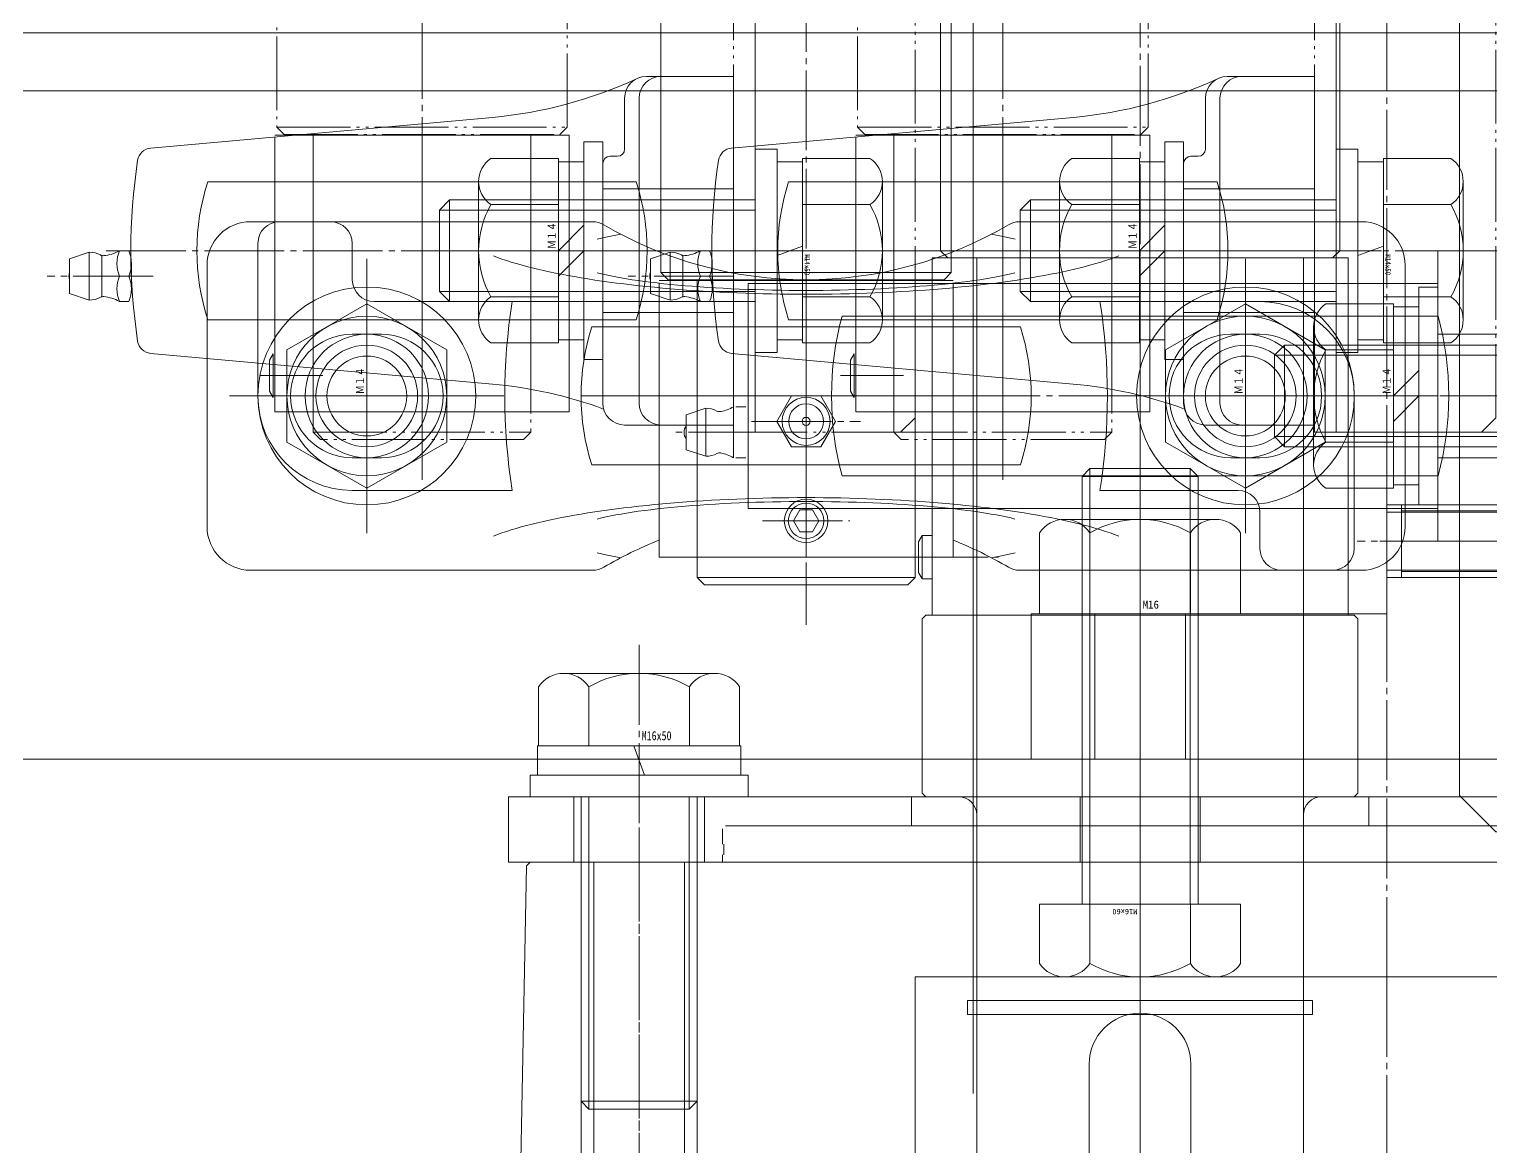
# Model space of a CAD drawing. Units: millimetres at full size. Extents: x -21196 to 21204, y -11807 to 11807.
# Drawn here: x -6916.5 to -6715.2, y -3583.5 to -3429.6 of the extents above; entities that cross this region are included whole.
import ezdxf
from ezdxf.enums import TextEntityAlignment as Align

# ---------------------------------------------------------------- set-up
doc = ezdxf.new("R2010")
doc.units = ezdxf.units.MM
doc.header["$LTSCALE"] = 0.5
doc.linetypes.add('USER3', pattern=[26.999999, 20.299999, -1.7, 0.8, -1.7, 0.8, -1.7])
doc.linetypes.add('USER4', pattern=[27.1, 22, -1.7, 1.7, -1.7])
doc.layers.add('1-0_設備-5(241129配置図菊池追記(立面図).jww)(機器配置図 260128.dwg)', color=7, linetype='Continuous', lineweight=9)
doc.styles.add('ＭＳ ゴシック', font='')
doc.styles.get('ＭＳ ゴシック').set_extended_font_data('MS Gothic')

msp = doc.modelspace()

# ---------------------------------------------------------------- linework, layer by layer
at = {"layer": '1-0_設備-5(241129配置図菊池追記(立面図).jww)(機器配置図 260128.dwg)', "linetype": 'USER4'}
for p, q in [((-6763.5215, -3662.4988), (-6763.5215, -1337.5378)), ((-6809.5215, -1348.6084), (-6809.5215, -3511.6859)), ((-6862.4215, -1368.6084), (-6862.4215, -3491.6859)), ((-6782.4215, -1368.6084), (-6782.4215, -3491.6859)), ((-6729.5215, -3560.1471), (-6729.5215, -3196.1471)), ((-6905.9425, -3460.1471), (-6819.5215, -3460.1471)), ((-6862.6066, -3460.1471), (-6795.2734, -3460.1471)), ((-6837.5215, -3460.1471), (-6854.6215, -3460.1471)), ((-6825.9425, -3460.1471), (-6739.5215, -3460.1471)), ((-6810.2924, -3460.1471), (-6825.742, -3460.1471)), ((-6782.6066, -3460.1471), (-6715.2734, -3460.1471)), ((-6757.5215, -3460.1471), (-6774.6215, -3460.1471)), ((-6730.2924, -3460.1471), (-6745.742, -3460.1471)), ((-6870.0215, -3461.2573), (-6870.0215, -3499.037)), ((-6749.0215, -3461.2573), (-6749.0215, -3499.037)), ((-6899.4449, -3463.6471), (-6914.0477, -3463.6471)), ((-6819.4449, -3463.6471), (-6834.0477, -3463.6471)), ((-6870.0215, -3492.4882), (-6870.0215, -3467.8061)), ((-6870.0215, -3492.4881), (-6870.0215, -3467.8062)), ((-6749.0215, -3492.4882), (-6749.0215, -3467.8061)), ((-6749.0215, -3492.4881), (-6749.0215, -3467.8062)), ((-6884.7645, -3477.3471), (-6876.0875, -3477.3471)), ((-6804.7645, -3477.3471), (-6796.0875, -3477.3471)), ((-6851.1317, -3480.1471), (-6888.9114, -3480.1471)), ((-6885.3535, -3480.1471), (-6854.6895, -3480.1471)), ((-6857.6805, -3480.1471), (-6882.3626, -3480.1471)), ((-6709.5215, -3480.1471), (-6821.115, -3480.1471)), ((-6730.1317, -3480.1471), (-6767.9114, -3480.1471)), ((-6733.6895, -3480.1471), (-6764.3535, -3480.1471)), ((-6736.6805, -3480.1471), (-6761.3626, -3480.1471)), ((-6747.6066, -3480.1471), (-6680.2734, -3480.1471)), ((-6722.5215, -3480.1471), (-6739.6215, -3480.1471)), ((-6689.4016, -3480.1471), (-6721.9551, -3480.1471)), ((-6689.074, -3480.1471), (-6721.6275, -3480.1471)), ((-6817.0271, -3483.6471), (-6802.016, -3483.6471)), ((-6814.74, -3485.1471), (-6827.9693, -3485.1471)), ((-6763.5215, -3564.0617), (-6763.5215, -3487.1471)), ((-6815.5215, -3497.3471), (-6803.5215, -3497.3471)), ((-6763.5215, -3510.1471), (-6763.5215, -3497.1471)), ((-6705.4357, -3500.1471), (-6733.6073, -3500.1471)), ((-6730.5215, -3500.1471), (-6687.5215, -3500.1471)), ((-6795.4423, -3502.3471), (-6783.0215, -3502.3471)), ((-6763.5215, -3534.7473), (-6763.5215, -3505.5541)), ((-6832.5215, -3514.4326), (-6832.5215, -3581.3471)), ((-6832.5215, -3550.56), (-6832.5215, -3528.9974)), ((-6763.5215, -3550.56), (-6763.5215, -3528.9974)), ((-6832.5215, -3540.9668), (-6832.5215, -3687.7273)), ((-6729.5215, -3560.1471), (-6729.5215, -3648.1471))]:
    msp.add_line(p, q, dxfattribs=at)
at = {"layer": '1-0_設備-5(241129配置図菊池追記(立面図).jww)(機器配置図 260128.dwg)'}
for p, q in [((-6816.5215, -1375.1471), (-6816.5215, -3485.1471)), ((-6736.5215, -1375.1471), (-6736.5215, -3485.1471)), ((-6786.5215, -3560.1471), (-6786.5215, -3196.1471)), ((-6829.5215, -3390.1471), (-6829.5215, -3463.1471)), ((-6789.5215, -3463.1471), (-6789.5215, -3390.1471)), ((-6831.5215, -3436.1471), (-6819.5215, -3436.1471)), ((-6819.5215, -3484.1471), (-6819.5215, -3436.1471)), ((-6751.5215, -3436.1471), (-6739.5215, -3436.1471)), ((-6739.5215, -3484.1471), (-6739.5215, -3436.1471)), ((-9209.5215, -3438.1471), (-6709.5215, -3438.1471)), ((-9209.5215, -3438.1471), (-6709.5215, -3438.1471)), ((-9209.5215, -3438.1471), (-6709.5215, -3438.1471)), ((-6834.5215, -3446.1471), (-6834.5215, -3439.1471)), ((-6832.5215, -3481.1471), (-6832.5215, -3439.1471)), ((-6754.5215, -3446.1471), (-6754.5215, -3439.1471)), ((-6752.5215, -3481.1471), (-6752.5215, -3439.1471)), ((-6852.7201, -3441.7815), (-6899.7844, -3446.0081)), ((-6772.7201, -3441.7815), (-6819.7844, -3446.0081)), ((-6877.4215, -3482.3471), (-6877.4215, -3444.2471)), ((-6862.4215, -3482.3471), (-6862.4215, -3444.2471)), ((-6847.4215, -3482.3471), (-6847.4215, -3444.2471)), ((-6797.4215, -3482.3471), (-6797.4215, -3444.2471)), ((-6782.4215, -3482.3471), (-6782.4215, -3444.2471)), ((-6767.4215, -3482.3471), (-6767.4215, -3444.2471)), ((-6852.9205, -3447.4471), (-6843.6215, -3447.4471)), ((-6843.6215, -3472.8471), (-6843.6215, -3447.4471)), ((-6843.6215, -3447.8971), (-6840.1215, -3447.8971)), ((-6836.5215, -3447.1471), (-6835.5215, -3447.1471)), ((-6816.5215, -3446.1471), (-6813.5215, -3446.1471)), ((-6816.5215, -3474.1471), (-6816.5215, -3446.1471)), ((-6813.5215, -3446.1471), (-6813.5215, -3474.1471)), ((-6813.5215, -3447.8971), (-6810.0215, -3447.8971)), ((-6800.7225, -3447.4471), (-6810.0215, -3447.4471)), ((-6810.0215, -3472.8471), (-6810.0215, -3447.4471)), ((-6772.9205, -3447.4471), (-6763.6215, -3447.4471)), ((-6763.6215, -3472.8471), (-6763.6215, -3447.4471)), ((-6763.6215, -3447.8971), (-6760.1215, -3447.8971)), ((-6756.5215, -3447.1471), (-6755.5215, -3447.1471)), ((-6736.5215, -3446.1471), (-6733.5215, -3446.1471)), ((-6736.5215, -3474.1471), (-6736.5215, -3446.1471)), ((-6733.5215, -3446.1471), (-6733.5215, -3474.1471)), ((-6733.5215, -3447.8971), (-6730.0215, -3447.8971)), ((-6720.7225, -3447.4471), (-6730.0215, -3447.4471)), ((-6730.0215, -3472.8471), (-6730.0215, -3447.4471)), ((-6837.5215, -3481.1471), (-6837.5215, -3448.1471)), ((-6757.5215, -3481.1471), (-6757.5215, -3448.1471)), ((-6891.93, -3450.6471), (-6832.9131, -3450.6471)), ((-6854.6215, -3469.6721), (-6854.6215, -3450.6221)), ((-6837.5215, -3451.6471), (-6819.5215, -3451.6471)), ((-6811.93, -3450.6471), (-6752.9131, -3450.6471)), ((-6799.0215, -3450.6221), (-6799.0215, -3469.6721)), ((-6774.6215, -3469.6721), (-6774.6215, -3450.6221)), ((-6757.5215, -3451.6471), (-6739.5215, -3451.6471)), ((-6719.0215, -3450.6221), (-6719.0215, -3469.6721)), ((-6858.6215, -3467.1471), (-6858.6215, -3453.1471)), ((-6852.9205, -3453.7971), (-6843.6215, -3453.7971)), ((-6810.0215, -3453.7971), (-6800.7225, -3453.7971)), ((-6778.6215, -3467.1471), (-6778.6215, -3453.1471)), ((-6772.9205, -3453.7971), (-6763.6215, -3453.7971)), ((-6730.0215, -3453.7971), (-6720.7225, -3453.7971)), ((-6838.9154, -3456.1471), (-6886.0215, -3456.1471)), ((-6860.0215, -3465.7471), (-6860.0215, -3454.5471)), ((-6816.5215, -3454.5471), (-6860.0215, -3454.5471)), ((-6780.1277, -3456.1471), (-6733.0215, -3456.1471)), ((-6780.0215, -3465.7471), (-6780.0215, -3454.5471)), ((-6736.5215, -3454.5471), (-6780.0215, -3454.5471)), ((-6843.6215, -3460.1471), (-6840.1215, -3456.6471)), ((-6763.6215, -3460.1471), (-6760.1215, -3456.6471)), ((-6904.0774, -3460.1471), (-6902.8181, -3460.1471)), ((-6885.0215, -3459.1471), (-6885.0215, -3480.1471)), ((-6872.0215, -3459.1471), (-6872.0215, -3464.1471)), ((-6843.6215, -3463.6471), (-6840.1215, -3460.1471)), ((-6824.0774, -3460.1471), (-6822.8181, -3460.1471)), ((-6810.0215, -3459.5101), (-6813.5215, -3460.7841)), ((-6736.0215, -3460.1471), (-6791.0215, -3460.1471)), ((-6763.6215, -3463.6471), (-6760.1215, -3460.1471)), ((-6730.0215, -3459.5101), (-6733.5215, -3460.7841)), ((-6908.2477, -3460.3471), (-6910.9477, -3461.2471)), ((-6910.9477, -3466.0471), (-6910.9477, -3461.2471)), ((-6908.2477, -3466.9471), (-6908.2477, -3460.3471)), ((-6906.5013, -3466.4471), (-6906.5013, -3460.8471)), ((-6902.4477, -3465.3971), (-6902.4477, -3461.8971)), ((-6892.0215, -3462.1471), (-6892.0215, -3498.1471)), ((-6828.2477, -3460.3471), (-6830.9477, -3461.2471)), ((-6830.9477, -3466.0471), (-6830.9477, -3461.2471)), ((-6828.2477, -3466.9471), (-6828.2477, -3460.3471)), ((-6826.5013, -3466.4471), (-6826.5013, -3460.8471)), ((-6822.4477, -3465.3971), (-6822.4477, -3461.8971)), ((-6734.8715, -3461.1471), (-6792.1715, -3461.1471)), ((-6786.0215, -3461.1471), (-6786.0215, -3510.3471)), ((-6763.5215, -3510.3471), (-6763.5215, -3461.1471)), ((-6741.0215, -3461.1471), (-6741.0215, -3510.3471)), ((-6727.0215, -3498.1471), (-6727.0215, -3462.1471)), ((-6904.0774, -3463.6471), (-6902.8181, -3463.6471)), ((-6828.5215, -3464.1471), (-6829.5215, -3463.1471)), ((-6829.5215, -3463.1471), (-6789.5215, -3463.1471)), ((-6828.5215, -3464.1471), (-6790.5215, -3464.1471)), ((-6824.0774, -3463.6471), (-6822.8181, -3463.6471)), ((-6789.5215, -3463.1471), (-6790.5215, -3464.1471)), ((-6908.2477, -3466.9471), (-6910.9477, -3466.0471)), ((-6816.5215, -3465.7471), (-6860.0215, -3465.7471)), ((-6828.2477, -3466.9471), (-6830.9477, -3466.0471)), ((-6829.7715, -3464.2471), (-6789.2715, -3464.2471)), ((-6824.5215, -3502.3471), (-6824.5215, -3464.2471)), ((-6809.5215, -3502.3471), (-6809.5215, -3464.2471)), ((-6794.5215, -3502.3471), (-6794.5215, -3464.2471)), ((-6736.5215, -3465.7471), (-6780.0215, -3465.7471)), ((-6764.7592, -3464.6471), (-6722.5215, -3464.6471)), ((-6722.5215, -3494.1471), (-6722.5215, -3466.1471)), ((-6904.0774, -3467.1471), (-6902.8181, -3467.1471)), ((-6870.0215, -3467.4471), (-6881.0205, -3473.7971)), ((-6869.0215, -3467.1471), (-6849.9971, -3467.1471)), ((-6843.6215, -3466.4971), (-6852.9205, -3466.4971)), ((-6824.0774, -3467.1471), (-6822.8181, -3467.1471)), ((-6800.7225, -3466.4971), (-6810.0215, -3466.4971)), ((-6763.6215, -3466.4971), (-6772.9205, -3466.4971)), ((-6747.0215, -3467.1471), (-6769.0459, -3467.1471)), ((-6749.0215, -3467.4471), (-6760.0205, -3473.7971)), ((-6737.9205, -3467.4471), (-6728.6215, -3467.4471)), ((-6720.7225, -3466.4971), (-6730.0215, -3466.4971)), ((-6728.6215, -3492.8471), (-6728.6215, -3467.4471)), ((-6728.6215, -3467.8971), (-6725.1215, -3467.8971)), ((-6891.93, -3469.6471), (-6832.9131, -3469.6471)), ((-6837.5215, -3468.6471), (-6819.5215, -3468.6471)), ((-6811.93, -3469.6471), (-6752.9131, -3469.6471)), ((-6804.5733, -3469.1471), (-6722.4697, -3469.1471)), ((-6757.5215, -3468.6471), (-6739.5215, -3468.6471)), ((-6872.0215, -3471.6471), (-6868.0215, -3471.6471)), ((-6839.03, -3470.6471), (-6780.0131, -3470.6471)), ((-6747.0215, -3471.6471), (-6751.0215, -3471.6471)), ((-6739.6215, -3489.6721), (-6739.6215, -3470.6221)), ((-6722.5215, -3471.6471), (-6709.5215, -3471.6471)), ((-6881.0205, -3473.7971), (-6881.0205, -3486.4971)), ((-6852.9205, -3472.8471), (-6843.6215, -3472.8471)), ((-6840.1215, -3472.3971), (-6843.6215, -3472.3971)), ((-6813.5215, -3474.1471), (-6816.5215, -3474.1471)), ((-6810.0215, -3472.3971), (-6813.5215, -3472.3971)), ((-6800.7225, -3472.8471), (-6810.0215, -3472.8471)), ((-6772.9205, -3472.8471), (-6763.6215, -3472.8471)), ((-6760.1215, -3472.3971), (-6763.6215, -3472.3971)), ((-6760.0205, -3473.7971), (-6760.0205, -3486.4971)), ((-6743.6215, -3487.1471), (-6743.6215, -3473.1471)), ((-6737.9205, -3473.7971), (-6728.6215, -3473.7971)), ((-6733.5215, -3474.1471), (-6736.5215, -3474.1471)), ((-6730.0215, -3472.3971), (-6733.5215, -3472.3971)), ((-6720.7225, -3472.8471), (-6730.0215, -3472.8471)), ((-6852.7201, -3478.5128), (-6899.7844, -3474.2862)), ((-6882.9215, -3474.3471), (-6882.9215, -3480.3471)), ((-6772.7201, -3478.5128), (-6819.7844, -3474.2862)), ((-6802.9215, -3474.3471), (-6802.9215, -3480.3471)), ((-6745.0215, -3485.7471), (-6745.0215, -3474.5471)), ((-6701.5215, -3474.5471), (-6745.0215, -3474.5471)), ((-6728.6215, -3480.1471), (-6725.1215, -3476.6471)), ((-6882.9215, -3480.3471), (-6883.4215, -3479.4811)), ((-6778.5215, -3480.1471), (-6840.5215, -3480.1471)), ((-6802.9215, -3480.3471), (-6803.4215, -3479.4811)), ((-6734.0215, -3501.1471), (-6734.0215, -3480.1471)), ((-6728.6215, -3483.6471), (-6725.1215, -3480.1471)), ((-6689.074, -3480.1471), (-6721.6275, -3480.1471)), ((-6826.0215, -3482.7471), (-6823.3215, -3481.8471)), ((-6823.3215, -3488.4471), (-6823.3215, -3481.8471)), ((-6819.5215, -3481.6471), (-6819.5215, -3483.3971)), ((-6819.2089, -3481.6471), (-6817.8341, -3481.6471)), ((-6834.5215, -3484.1471), (-6819.5215, -3484.1471)), ((-6826.0215, -3487.5471), (-6826.0215, -3482.7471)), ((-6819.5215, -3483.3971), (-6819.5215, -3486.8971)), ((-6754.5215, -3484.1471), (-6739.5215, -3484.1471)), ((-6819.2089, -3485.1471), (-6817.8341, -3485.1471)), ((-6701.5215, -3485.7471), (-6745.0215, -3485.7471)), ((-6881.0205, -3486.4971), (-6870.0215, -3492.8471)), ((-6870.0215, -3492.8471), (-6859.0225, -3486.4971)), ((-6826.0215, -3487.5471), (-6823.3215, -3488.4471)), ((-6819.5215, -3486.8971), (-6819.5215, -3488.6471)), ((-6760.0205, -3486.4971), (-6749.0215, -3492.8471)), ((-6749.0215, -3492.8471), (-6738.0225, -3486.4971)), ((-6728.6215, -3486.4971), (-6737.9205, -3486.4971)), ((-6872.0215, -3488.6471), (-6868.0215, -3488.6471)), ((-6839.03, -3489.6471), (-6780.0131, -3489.6471)), ((-6819.2089, -3488.6471), (-6817.8341, -3488.6471)), ((-6817.5215, -3488.6471), (-6817.5215, -3495.6471)), ((-6770.439, -3550.1471), (-6770.439, -3490.1471)), ((-6756.604, -3550.1471), (-6756.604, -3490.1471)), ((-6747.0215, -3488.6471), (-6751.0215, -3488.6471)), ((-6722.5215, -3488.6471), (-6709.5215, -3488.6471)), ((-6804.5733, -3491.1471), (-6722.4697, -3491.1471)), ((-6771.5215, -3550.1471), (-6771.5215, -3491.2296)), ((-6755.5215, -3550.1471), (-6755.5215, -3491.2296)), ((-6872.0215, -3493.1471), (-6849.9971, -3493.1471)), ((-6750.0215, -3493.1471), (-6769.0459, -3493.1471)), ((-6737.9205, -3492.8471), (-6728.6215, -3492.8471)), ((-6725.1215, -3492.3971), (-6728.6215, -3492.3971)), ((-6722.5215, -3494.1471), (-6722.5215, -3500.1471)), ((-6817.5215, -3495.6471), (-6764.7592, -3495.6471)), ((-6722.5215, -3495.6471), (-6764.7592, -3495.6471)), ((-6747.0215, -3501.1471), (-6747.0215, -3496.1471)), ((-6709.5215, -3495.1471), (-6729.5215, -3495.1471)), ((-6709.5215, -3496.1471), (-6729.5215, -3496.1471)), ((-6727.5215, -3495.1471), (-6701.5215, -3495.1471)), ((-6727.5215, -3495.1471), (-6727.5215, -3505.1471)), ((-6727.5215, -3495.9591), (-6701.5215, -3495.9591)), ((-6773.9085, -3497.1471), (-6753.1345, -3497.1471)), ((-6794.0215, -3500.2132), (-6793.5215, -3499.3471)), ((-6794.0215, -3500.2132), (-6794.0215, -3504.4811)), ((-6793.5215, -3499.3471), (-6793.5215, -3505.3471)), ((-6792.1715, -3499.3471), (-6793.5215, -3499.3471)), ((-6777.3715, -3499.0031), (-6777.3715, -3510.1471)), ((-6770.4465, -3510.1471), (-6770.4465, -3499.0031)), ((-6756.5965, -3499.0031), (-6756.5965, -3510.1471)), ((-6749.6715, -3510.1471), (-6749.6715, -3499.0031)), ((-6709.5215, -3500.1471), (-6722.5215, -3500.1471)), ((-6829.7715, -3502.3471), (-6789.2715, -3502.3471)), ((-6838.9154, -3504.1471), (-6886.0215, -3504.1471)), ((-6780.1277, -3504.1471), (-6733.0215, -3504.1471)), ((-6709.5215, -3504.1471), (-6729.5215, -3504.1471)), ((-6727.5215, -3504.3351), (-6701.5215, -3504.3351)), ((-6824.5215, -3505.1471), (-6794.5215, -3505.1471)), ((-6794.0215, -3504.4811), (-6793.5215, -3505.3471)), ((-6792.1715, -3505.3471), (-6793.5215, -3505.3471)), ((-6709.5215, -3505.1471), (-6729.5215, -3505.1471)), ((-6727.5215, -3505.1471), (-6701.5215, -3505.1471)), ((-6734.8715, -3510.3471), (-6792.1715, -3510.3471)), ((-6786.0215, -3510.3471), (-6741.0215, -3510.3471)), ((-6777.3715, -3510.1471), (-6749.6715, -3510.1471)), ((-6771.5215, -3510.1471), (-6771.5215, -3530.1471)), ((-6769.7715, -3530.1471), (-6769.7715, -3510.1471)), ((-6763.5215, -3510.3471), (-6763.5215, -3535.3471)), ((-6757.2715, -3510.1471), (-6757.2715, -3530.1471)), ((-6755.5215, -3530.1471), (-6755.5215, -3510.1471)), ((-6842.9085, -3518.3471), (-6822.1345, -3518.3471)), ((-6846.3715, -3520.2031), (-6846.3715, -3528.3471)), ((-6839.4465, -3528.3471), (-6839.4465, -3520.2031)), ((-6825.5965, -3520.2031), (-6825.5965, -3528.3471)), ((-6818.6715, -3528.3471), (-6818.6715, -3520.2031)), ((-6846.5215, -3532.3471), (-6846.5215, -3528.3471)), ((-6846.5215, -3528.3471), (-6818.5215, -3528.3471)), ((-6831.7935, -3532.3471), (-6833.2495, -3528.3471)), ((-6818.5215, -3528.3471), (-6818.5215, -3532.3471)), ((-6847.5215, -3535.3471), (-6847.5215, -3532.3471)), ((-6847.5215, -3532.3471), (-6817.5215, -3532.3471)), ((-6817.5215, -3532.3471), (-6817.5215, -3535.3471)), ((-6847.5215, -3535.3471), (-6817.5215, -3535.3471)), ((-6841.5215, -3544.3471), (-6841.5215, -3535.3471)), ((-6840.5215, -3535.3471), (-6840.5215, -3577.2646)), ((-6839.439, -3535.3471), (-6839.439, -3578.3471)), ((-6825.604, -3535.3471), (-6825.604, -3578.3471)), ((-6824.5215, -3535.3471), (-6824.5215, -3577.2646)), ((-6823.5215, -3544.3471), (-6823.5215, -3535.3471)), ((-6795.0215, -3535.3471), (-6795.0215, -3539.3471)), ((-6795.0215, -3535.3471), (-6732.0215, -3535.3471)), ((-6786.0215, -3535.3471), (-6741.0215, -3535.3471)), ((-6771.7715, -3544.3471), (-6771.7715, -3535.3471)), ((-6763.5215, -3535.3471), (-6763.5215, -3693.3471)), ((-6755.2715, -3544.3471), (-6755.2715, -3535.3471)), ((-6732.0215, -3535.3471), (-6732.0215, -3539.3471)), ((-6786.0215, -3537.8471), (-6786.0215, -3563.3971)), ((-6741.0215, -3537.8471), (-6741.0215, -3563.3971)), ((-6821.0215, -3539.7471), (-6821.0215, -3541.8471)), ((-6706.4215, -3539.3471), (-6820.6215, -3539.3471)), ((-6820.8715, -3541.8471), (-6820.8715, -3543.3471)), ((-6847.5313, -3544.3471), (-6848.0409, -3544.847)), ((-6821.0215, -3544.3471), (-6847.5313, -3544.3471)), ((-6840.5215, -3544.3473), (-6840.5215, -3586.3473)), ((-6838.7715, -3544.3471), (-6838.7715, -3684.3471)), ((-6615.5114, -3544.3471), (-6831.1841, -3544.3471)), ((-6826.2715, -3684.3471), (-6826.2715, -3544.3471)), ((-6824.5215, -3586.3473), (-6824.5215, -3544.3473)), ((-6821.0215, -3543.3471), (-6821.0215, -3544.3471)), ((-6850.5215, -3672.3471), (-6848.0409, -3544.847)), ((-6777.3715, -3550.1471), (-6777.3715, -3558.2911)), ((-6749.6715, -3550.1471), (-6777.3715, -3550.1471)), ((-6770.4465, -3558.2911), (-6770.4465, -3550.1471)), ((-6756.5965, -3550.1471), (-6756.5965, -3558.2911)), ((-6749.6715, -3558.2911), (-6749.6715, -3550.1471)), ((-6794.5215, -3648.1471), (-6794.5215, -3560.1471)), ((-6786.5215, -3576.2081), (-6786.5215, -3560.1471)), ((-6753.1345, -3560.1471), (-6773.9085, -3560.1471)), ((-6787.2715, -3563.3971), (-6787.2715, -3565.3471)), ((-6787.2715, -3565.3471), (-6739.7715, -3565.3471)), ((-6786.0215, -3565.3471), (-6786.0215, -3602.3471)), ((-6741.0215, -3565.3471), (-6741.0215, -3602.3471)), ((-6770.5215, -3572.1471), (-6770.5215, -3655.1471)), ((-6756.5215, -3655.1471), (-6756.5215, -3572.1471))]:
    msp.add_line(p, q, dxfattribs=at)
at = {"layer": '1-0_設備-5(241129配置図菊池追記(立面図).jww)(機器配置図 260128.dwg)', "linetype": 'USER3'}
for p, q in [((-6882.4215, -3390.1471), (-6882.4215, -3443.1471)), ((-6842.4215, -3443.1471), (-6842.4215, -3390.1471)), ((-6802.4215, -3390.1471), (-6802.4215, -3443.1471)), ((-6762.4215, -3443.1471), (-6762.4215, -3390.1471)), ((-6881.4215, -3444.1471), (-6882.4215, -3443.1471)), ((-6882.4215, -3443.1471), (-6842.4215, -3443.1471)), ((-6842.4215, -3443.1471), (-6843.4215, -3444.1471)), ((-6801.4215, -3444.1471), (-6802.4215, -3443.1471)), ((-6802.4215, -3443.1471), (-6762.4215, -3443.1471)), ((-6762.4215, -3443.1471), (-6763.4215, -3444.1471)), ((-6881.4215, -3444.1471), (-6843.4215, -3444.1471)), ((-6801.4215, -3444.1471), (-6763.4215, -3444.1471)), ((-6877.4215, -3485.1471), (-6847.4215, -3485.1471)), ((-6797.4215, -3485.1471), (-6767.4215, -3485.1471))]:
    msp.add_line(p, q, dxfattribs=at)
for points in [[(-6819.5215, -3485.1471), (-6819.5215, -1375.1471), (-6796.5215, -1375.1471), (-6794.5215, -1377.1471), (-6794.5215, -1435.1471)], [(-6739.5215, -3485.1471), (-6739.5215, -1375.1471), (-6716.5215, -1375.1471), (-6714.5215, -1377.1471), (-6714.5215, -1435.1471)], [(-6819.5215, -3485.1471), (-6796.5215, -3485.1471), (-6794.5215, -3483.1471), (-6794.5215, -3425.1471)], [(-6739.5215, -3485.1471), (-6716.5215, -3485.1471), (-6714.5215, -3483.1471), (-6714.5215, -3425.1471)], [(-6847.4215, -3444.1471), (-6847.4215, -3485.1471), (-6848.4215, -3486.1471), (-6876.4215, -3486.1471), (-6877.4215, -3485.1471), (-6877.4215, -3444.1471)], [(-6767.4215, -3444.1471), (-6767.4215, -3485.1471), (-6768.4215, -3486.1471), (-6796.4215, -3486.1471), (-6797.4215, -3485.1471), (-6797.4215, -3444.1471)]]:
    msp.add_lwpolyline(points, dxfattribs=at)
at = {"layer": '1-0_設備-5(241129配置図菊池追記(立面図).jww)(機器配置図 260128.dwg)'}
for points in [[(-6736.0215, -3420.1471), (-6736.0215, -3460.1471), (-6737.0215, -3461.1471), (-6790.0215, -3461.1471), (-6791.0215, -3460.1471), (-6791.0215, -3420.1471)], [(-6609.5215, -3420.1471), (-6714.5215, -3420.1471), (-6719.5215, -3425.1471), (-6719.5215, -3530.1471)], [(-6719.5215, -3530.1471), (-6719.5215, -3535.1471), (-6714.5215, -3540.1471), (-6604.5215, -3540.1471), (-6599.5215, -3535.1471), (-6599.5215, -3425.1471), (-6604.5215, -3420.1471)], [(-6882.6715, -3444.2471), (-6880.1756, -3444.2471), (-6842.1715, -3444.2471)], [(-6882.6715, -3482.3471), (-6842.1715, -3482.3471), (-6842.1715, -3480.4216), (-6842.1715, -3444.2471)], [(-6882.6715, -3482.3471), (-6882.6715, -3475.823), (-6882.6715, -3444.4713)], [(-6802.6715, -3444.2471), (-6800.1756, -3444.2471), (-6762.1715, -3444.2471)], [(-6802.6715, -3482.3471), (-6762.1715, -3482.3471), (-6762.1715, -3480.4216), (-6762.1715, -3444.2471)], [(-6802.6715, -3482.3471), (-6802.6715, -3475.823), (-6802.6715, -3444.4713)], [(-6816.5215, -3453.1471), (-6858.6215, -3453.1471), (-6860.0215, -3454.5471)], [(-6736.5215, -3453.1471), (-6778.6215, -3453.1471), (-6780.0215, -3454.5471)], [(-6838.3044, -3458.5661), (-6837.717, -3458.4211), (-6837.0945, -3458.2801), (-6836.4377, -3458.1421), (-6835.7474, -3458.0081), (-6835.0244, -3457.8771)], [(-6784.0186, -3457.8771), (-6783.2956, -3458.0081), (-6782.6053, -3458.1421), (-6781.9485, -3458.2801), (-6781.326, -3458.4211), (-6780.7386, -3458.5661)], [(-6709.5215, -3460.1471), (-6722.5215, -3460.1471), (-6722.5215, -3466.1471)], [(-6845.7029, -3462.8631), (-6846.4968, -3462.6791), (-6847.2684, -3462.4911), (-6848.0173, -3462.2991), (-6848.743, -3462.1041), (-6849.445, -3461.9051), (-6850.1231, -3461.7031), (-6850.7766, -3461.4971), (-6851.4053, -3461.2881), (-6852.0088, -3461.0761), (-6852.5867, -3460.8611)], [(-6766.4563, -3460.8611), (-6767.0342, -3461.0761), (-6767.6377, -3461.2881), (-6768.2664, -3461.4971), (-6768.9199, -3461.7031), (-6769.598, -3461.9051), (-6770.3, -3462.1041), (-6771.0257, -3462.2991), (-6771.7746, -3462.4911), (-6772.5462, -3462.6791), (-6773.3401, -3462.8631), (-6774.1557, -3463.0421), (-6774.9927, -3463.2181), (-6775.8505, -3463.3891), (-6776.7286, -3463.5571), (-6777.6264, -3463.7191), (-6778.5434, -3463.8771), (-6779.4791, -3464.0301), (-6780.4329, -3464.1791), (-6781.4042, -3464.3231), (-6782.3924, -3464.4621), (-6783.397, -3464.5961), (-6784.4173, -3464.7241), (-6785.4527, -3464.8481), (-6786.5027, -3464.9661), (-6787.5665, -3465.0791), (-6788.6435, -3465.1871), (-6789.7331, -3465.2891), (-6790.8347, -3465.3861), (-6791.9474, -3465.4771), (-6793.0708, -3465.5621), (-6794.2041, -3465.6421), (-6795.3466, -3465.7161), (-6796.4976, -3465.7851), (-6797.6565, -3465.8471), (-6798.8225, -3465.9041), (-6799.9951, -3465.9551), (-6801.1733, -3466.0001), (-6802.3565, -3466.0391), (-6803.5441, -3466.0721)], [(-6792.1715, -3461.1471), (-6792.1715, -3464.6471), (-6792.1715, -3495.6471), (-6792.1715, -3510.3471)], [(-6734.8715, -3461.1471), (-6734.8715, -3464.6471), (-6734.8715, -3495.6471), (-6734.8715, -3510.3471)], [(-6803.5441, -3466.0721), (-6804.7353, -3466.0991), (-6805.9293, -3466.1201), (-6807.1255, -3466.1351), (-6808.3232, -3466.1441), (-6809.5215, -3466.1471), (-6810.7199, -3466.1441), (-6811.9176, -3466.1351), (-6813.1138, -3466.1201), (-6814.3078, -3466.0991), (-6815.499, -3466.0721), (-6816.6865, -3466.0391), (-6817.8698, -3466.0001), (-6819.048, -3465.9551), (-6820.2205, -3465.9041), (-6821.3865, -3465.8471), (-6822.5454, -3465.7851), (-6823.6964, -3465.7161), (-6824.8389, -3465.6421), (-6825.9722, -3465.5621), (-6827.0956, -3465.4771), (-6828.2083, -3465.3861), (-6829.3099, -3465.2891), (-6830.3995, -3465.1871), (-6831.4765, -3465.0791), (-6832.5403, -3464.9661), (-6833.5903, -3464.8481), (-6834.6257, -3464.7241), (-6835.646, -3464.5961), (-6836.6506, -3464.4621), (-6837.6388, -3464.3231), (-6838.6101, -3464.1791), (-6839.5639, -3464.0301), (-6840.4996, -3463.8771), (-6841.4166, -3463.7191), (-6842.3144, -3463.5571), (-6843.1925, -3463.3891), (-6844.0503, -3463.2181), (-6844.8873, -3463.0421), (-6845.7029, -3462.8631)], [(-6809.5215, -3465.6161), (-6810.6857, -3465.6131), (-6811.8485, -3465.6041), (-6813.0084, -3465.5901), (-6814.1639, -3465.5691), (-6815.3136, -3465.5431), (-6816.4562, -3465.5101), (-6817.59, -3465.4721), (-6818.7139, -3465.4291), (-6819.8263, -3465.3791), (-6820.9258, -3465.3241), (-6822.0112, -3465.2641), (-6823.0811, -3465.1981), (-6824.134, -3465.1271), (-6825.1688, -3465.0501), (-6826.184, -3464.9681), (-6827.1786, -3464.8811), (-6828.1511, -3464.7901), (-6829.1005, -3464.6931), (-6830.0254, -3464.5911), (-6830.9249, -3464.4851), (-6831.7977, -3464.3751), (-6832.6428, -3464.2601), (-6833.459, -3464.1411), (-6834.2455, -3464.0171), (-6835.0012, -3463.8901), (-6835.7252, -3463.7601), (-6836.4165, -3463.6251), (-6837.0744, -3463.4871), (-6837.698, -3463.3461), (-6838.2865, -3463.2021)], [(-6794.5215, -3464.1471), (-6794.5215, -3505.1471), (-6795.5215, -3506.1471), (-6823.5215, -3506.1471), (-6824.5215, -3505.1471), (-6824.5215, -3464.1471)], [(-6780.7565, -3463.2021), (-6781.345, -3463.3461), (-6781.9686, -3463.4871), (-6782.6265, -3463.6251), (-6783.3178, -3463.7601), (-6784.0418, -3463.8901), (-6784.7975, -3464.0171), (-6785.584, -3464.1411), (-6786.4002, -3464.2601), (-6787.2453, -3464.3751), (-6788.1181, -3464.4851), (-6789.0176, -3464.5911), (-6789.9425, -3464.6931), (-6790.8919, -3464.7901), (-6791.8644, -3464.8811), (-6792.859, -3464.9681), (-6793.8742, -3465.0501), (-6794.909, -3465.1271), (-6795.9619, -3465.1981), (-6797.0318, -3465.2641), (-6798.1172, -3465.3241), (-6799.2167, -3465.3791), (-6800.3292, -3465.4291), (-6801.453, -3465.4721), (-6802.5869, -3465.5101), (-6803.7294, -3465.5431), (-6804.8792, -3465.5691), (-6806.0347, -3465.5901), (-6807.1946, -3465.6041), (-6808.3573, -3465.6131), (-6809.5215, -3465.6161)], [(-6816.5215, -3467.1471), (-6858.6215, -3467.1471), (-6860.0215, -3465.7471)], [(-6829.7715, -3502.3471), (-6829.7715, -3495.6751), (-6829.7715, -3464.6191)], [(-6764.7592, -3464.6471), (-6817.5215, -3464.6471), (-6817.5215, -3481.6471)], [(-6789.2715, -3502.3471), (-6789.2715, -3495.6751), (-6789.2715, -3464.6191)], [(-6736.5215, -3467.1471), (-6778.6215, -3467.1471), (-6780.0215, -3465.7471)], [(-6859.0225, -3486.4971), (-6859.0225, -3473.7971), (-6870.0215, -3467.4471)], [(-6738.0225, -3486.4971), (-6738.0225, -3473.7971), (-6749.0215, -3467.4471)], [(-6701.5215, -3473.1471), (-6743.6215, -3473.1471), (-6745.0215, -3474.5471)], [(-6882.9215, -3474.3471), (-6883.4215, -3475.2132), (-6883.4215, -3479.4811)], [(-6802.9215, -3474.3471), (-6803.4215, -3475.2132), (-6803.4215, -3479.4811)], [(-6817.5215, -3488.6471), (-6817.5215, -3486.8971), (-6817.5215, -3483.3971), (-6817.5215, -3481.6471)], [(-6701.5215, -3487.1471), (-6743.6215, -3487.1471), (-6745.0215, -3485.7471)], [(-6771.5215, -3491.2296), (-6770.439, -3490.1471), (-6756.604, -3490.1471)], [(-6771.5215, -3491.2296), (-6755.5215, -3491.2296), (-6756.604, -3490.1471)], [(-6803.5441, -3494.2221), (-6804.7353, -3494.1951), (-6805.9293, -3494.1741), (-6807.1255, -3494.1591), (-6808.3232, -3494.1501), (-6809.5215, -3494.1471), (-6810.7199, -3494.1501), (-6811.9176, -3494.1591), (-6813.1138, -3494.1741), (-6814.3078, -3494.1951), (-6815.499, -3494.2221), (-6816.6865, -3494.2551), (-6817.8698, -3494.2941), (-6819.048, -3494.3391), (-6820.2205, -3494.3901), (-6821.3865, -3494.4471), (-6822.5454, -3494.5091), (-6823.6964, -3494.5781), (-6824.8389, -3494.6521), (-6825.9722, -3494.7321), (-6827.0956, -3494.8171), (-6828.2083, -3494.9081), (-6829.3099, -3495.0051), (-6830.3995, -3495.1071), (-6831.4765, -3495.2151), (-6832.5403, -3495.3281), (-6833.5903, -3495.4461), (-6834.6257, -3495.5701), (-6835.646, -3495.6981), (-6836.6506, -3495.8321), (-6837.6388, -3495.9711), (-6838.6101, -3496.1151), (-6839.5639, -3496.2641), (-6840.4996, -3496.4171), (-6841.4166, -3496.5751), (-6842.3144, -3496.7371), (-6843.1925, -3496.9051), (-6844.0503, -3497.0761), (-6844.8873, -3497.2521), (-6845.7029, -3497.4311)], [(-6766.4563, -3499.4331), (-6767.0342, -3499.2181), (-6767.6377, -3499.0061), (-6768.2664, -3498.7971), (-6768.9199, -3498.5911), (-6769.598, -3498.3891), (-6770.3, -3498.1901), (-6771.0257, -3497.9951), (-6771.7746, -3497.8031), (-6772.5462, -3497.6151), (-6773.3401, -3497.4311), (-6774.1557, -3497.2521), (-6774.9927, -3497.0761), (-6775.8505, -3496.9051), (-6776.7286, -3496.7371), (-6777.6264, -3496.5751), (-6778.5434, -3496.4171), (-6779.4791, -3496.2641), (-6780.4329, -3496.1151), (-6781.4042, -3495.9711), (-6782.3924, -3495.8321), (-6783.397, -3495.6981), (-6784.4173, -3495.5701), (-6785.4527, -3495.4461), (-6786.5027, -3495.3281), (-6787.5665, -3495.2151), (-6788.6435, -3495.1071), (-6789.7331, -3495.0051), (-6790.8347, -3494.9081), (-6791.9474, -3494.8171), (-6793.0708, -3494.7321), (-6794.2041, -3494.6521), (-6795.3466, -3494.5781), (-6796.4976, -3494.5091), (-6797.6565, -3494.4471), (-6798.8225, -3494.3901), (-6799.9951, -3494.3391), (-6801.1733, -3494.2941), (-6802.3565, -3494.2551), (-6803.5441, -3494.2221)], [(-6819.8263, -3494.9151), (-6820.9258, -3494.9701), (-6822.0112, -3495.0301), (-6823.0811, -3495.0961), (-6824.134, -3495.1671), (-6825.1688, -3495.2441), (-6826.184, -3495.3261), (-6827.1786, -3495.4131), (-6828.1511, -3495.5041), (-6829.1005, -3495.6011), (-6830.0254, -3495.7031), (-6830.9249, -3495.8091), (-6831.7977, -3495.9191), (-6832.6428, -3496.0341), (-6833.459, -3496.1531), (-6834.2455, -3496.2771), (-6835.0012, -3496.4041), (-6835.7252, -3496.5341), (-6836.4165, -3496.6691), (-6837.0744, -3496.8071), (-6837.698, -3496.9481), (-6838.2865, -3497.0921)], [(-6780.7565, -3497.0921), (-6781.345, -3496.9481), (-6781.9686, -3496.8071), (-6782.6265, -3496.6691), (-6783.3178, -3496.5341), (-6784.0418, -3496.4041), (-6784.7975, -3496.2771), (-6785.584, -3496.1531), (-6786.4002, -3496.0341), (-6787.2453, -3495.9191), (-6788.1181, -3495.8091), (-6789.0176, -3495.7031), (-6789.9425, -3495.6011), (-6790.8919, -3495.5041), (-6791.8644, -3495.4131), (-6792.859, -3495.3261), (-6793.8742, -3495.2441), (-6794.909, -3495.1671), (-6795.9619, -3495.0961), (-6797.0318, -3495.0301), (-6798.1172, -3494.9701), (-6799.2167, -3494.9151), (-6800.3292, -3494.8651), (-6801.453, -3494.8221), (-6802.5869, -3494.7841), (-6803.7294, -3494.7511), (-6804.8792, -3494.7251), (-6806.0347, -3494.7041), (-6807.1946, -3494.6901), (-6808.3573, -3494.6811), (-6809.5215, -3494.6781), (-6810.6857, -3494.6811), (-6811.8485, -3494.6901), (-6813.0084, -3494.7041), (-6814.1639, -3494.7251), (-6815.3136, -3494.7511), (-6816.4562, -3494.7841), (-6817.59, -3494.8221), (-6818.7139, -3494.8651), (-6819.8263, -3494.9151)], [(-6845.7029, -3497.4311), (-6846.4968, -3497.6151), (-6847.2684, -3497.8031), (-6848.0173, -3497.9951), (-6848.743, -3498.1901), (-6849.445, -3498.3891), (-6850.1231, -3498.5911), (-6850.7766, -3498.7971), (-6851.4053, -3499.0061), (-6852.0088, -3499.2181), (-6852.5867, -3499.4331)], [(-6838.3044, -3501.7281), (-6837.717, -3501.8731), (-6837.0945, -3502.0141), (-6836.4377, -3502.1521), (-6835.7474, -3502.2861), (-6835.0244, -3502.4171)], [(-6784.0186, -3502.4171), (-6783.2956, -3502.2861), (-6782.6053, -3502.1521), (-6781.9485, -3502.0141), (-6781.326, -3501.8731), (-6780.7386, -3501.7281)], [(-6794.5215, -3560.1471), (-6664.5215, -3560.1471), (-6664.5215, -3648.1471)], [(-6787.2715, -3563.3971), (-6739.7715, -3563.3971), (-6739.7715, -3565.3471)], [(-6824.5215, -3577.2646), (-6840.5215, -3577.2646), (-6839.439, -3578.3471)], [(-6824.5215, -3577.2646), (-6825.604, -3578.3471), (-6839.439, -3578.3471)]]:
    msp.add_lwpolyline(points, dxfattribs=at)
for points in [[(-9209.5215, -3530.1471), (-6709.5215, -3530.1471), (-6709.5215, -3430.1471), (-9209.5215, -3430.1471)], [(-9209.5215, -3530.1471), (-6709.5215, -3530.1471), (-6709.5215, -3430.1471), (-9209.5215, -3430.1471)], [(-9209.5215, -3530.1471), (-6709.5215, -3530.1471), (-6709.5215, -3430.1471), (-9209.5215, -3430.1471)], [(-6837.5215, -3475.1471), (-6837.5215, -3445.1471), (-6840.1215, -3445.1471), (-6840.1215, -3475.1471)], [(-6757.5215, -3475.1471), (-6757.5215, -3445.1471), (-6760.1215, -3445.1471), (-6760.1215, -3475.1471)], [(-6786.0215, -3461.1471), (-6741.0215, -3461.1471), (-6741.0215, -3654.1471), (-6742.0215, -3655.1471), (-6785.0215, -3655.1471), (-6786.0215, -3654.1471)], [(-6722.5215, -3495.1471), (-6722.5215, -3465.1471), (-6725.1215, -3465.1471), (-6725.1215, -3495.1471)], [(-6811.5423, -3480.1471), (-6813.563, -3483.6471), (-6811.5423, -3487.1471), (-6807.5008, -3487.1471), (-6805.4801, -3483.6471), (-6807.5008, -3480.1471)], [(-6709.5215, -3485.1471), (-6709.5215, -3530.1471), (-6778.5215, -3530.1471), (-6778.5215, -3510.1471), (-6729.5215, -3510.1471), (-6729.5215, -3485.1471)], [(-6810.3876, -3495.8471), (-6811.2536, -3497.3471), (-6810.3876, -3498.8471), (-6808.6555, -3498.8471), (-6807.7895, -3497.3471), (-6808.6555, -3495.8471)], [(-6793.5215, -3534.8471), (-6793.5215, -3510.8471), (-6793.0215, -3510.3471), (-6786.0215, -3510.3471), (-6786.0215, -3535.3471), (-6793.0215, -3535.3471)], [(-6741.0215, -3535.3471), (-6741.0215, -3510.3471), (-6734.0215, -3510.3471), (-6733.5215, -3510.8471), (-6733.5215, -3534.8471), (-6734.0215, -3535.3471)], [(-6614.5215, -3544.3471), (-6850.5215, -3544.3471), (-6850.5215, -3535.3471), (-6614.5215, -3535.3471)]]:
    msp.add_lwpolyline(points, close=True, dxfattribs=at)
for centre, radius in [((-6870.0215, -3480.1471), 15), ((-6749.0215, -3480.1471), 15), ((-6870.0215, -3480.1471), 10.999), ((-6749.0215, -3480.1471), 10.999), ((-6870.0215, -3480.1471), 8.5), ((-6749.0215, -3480.1471), 8.5), ((-6870.0215, -3480.1471), 7), ((-6749.0215, -3480.1471), 7), ((-6870.0215, -3480.1471), 5.5), ((-6749.0215, -3480.1471), 5.5), ((-6809.5215, -3483.6471), 3.3), ((-6809.5215, -3483.6471), 2.4), ((-6809.5215, -3483.6471), 0.555), ((-6809.5215, -3497.3471), 3), ((-6809.5215, -3497.3471), 2.45)]:
    msp.add_circle(centre, radius, dxfattribs=at)
for centre, radius, start, end in [((-6858.0868, -3382.022), 60, 275.132, 294.94), ((-6831.5215, -3439.1471), 3, 90, 180), ((-6829.5215, -3439.1471), 3, 90, 180), ((-6778.0868, -3382.022), 60, 275.132, 294.94), ((-6751.5215, -3439.1471), 3, 90, 180), ((-6749.5215, -3439.1471), 3, 90, 180), ((-6899.6056, -3448.0001), 2, 95.132, 171.375), ((-6819.6056, -3448.0001), 2, 95.132, 171.375), ((-6819.5215, -3460.1471), 83, 171.375, 188.625), ((-6850.8085, -3450.6221), 3.813, 123.626, 236.374), ((-6836.5215, -3448.1471), 1, 90, 180), ((-6835.5215, -3446.1471), 1, 270, 0), ((-6739.5215, -3460.1471), 83, 171.375, 188.625), ((-6802.8345, -3450.6221), 3.813, 303.626, 56.374), ((-6770.8085, -3450.6221), 3.813, 123.626, 236.374), ((-6756.5215, -3448.1471), 1, 90, 180), ((-6755.5215, -3446.1471), 1, 270, 0), ((-6722.8345, -3450.6221), 3.813, 303.626, 56.374), ((-6862.4215, -3460.1471), 31, 162.154, 197.846), ((-6862.4215, -3460.1471), 31, 342.154, 17.846), ((-6782.4215, -3460.1471), 31, 162.154, 197.846), ((-6782.4215, -3460.1471), 31, 342.154, 17.846), ((-6841.9215, -3460.1471), 12.7, 150, 210), ((-6811.7215, -3460.1471), 12.7, 330, 30), ((-6761.9215, -3460.1471), 12.7, 150, 210), ((-6731.7215, -3460.1471), 12.7, 330, 30), ((-6886.0215, -3462.1471), 6, 90, 180), ((-6882.0215, -3459.1471), 3, 90, 180), ((-6875.0215, -3459.1471), 3, 0, 90), ((-6838.9154, -3459.1471), 3, 59.55, 90), ((-6780.1277, -3459.1471), 3, 90, 120.45), ((-6733.0215, -3462.1471), 6, 0, 90), ((-6809.5215, -3409.1471), 55, 239.55, 300.45), ((-6906.8717, -3454.8586), 6, 276.102, 297.628), ((-6900.1279, -3461.8971), 4.32, 156.102, 203.898), ((-6906.7676, -3461.8971), 4.32, 336.102, 23.898), ((-6826.8717, -3454.8586), 6, 276.102, 297.628), ((-6820.1279, -3461.8971), 4.32, 156.102, 203.898), ((-6826.7676, -3461.8971), 4.32, 336.102, 23.898), ((-6908.2477, -3463.6471), 3.3, 61.938, 90), ((-6906.319, -3460.0291), 0.8, 241.938, 276.102), ((-6828.2477, -3463.6471), 3.3, 61.938, 90), ((-6826.319, -3460.0291), 0.8, 241.938, 276.102), ((-6909.4602, -3463.6471), 1.587, 159.555, 200.445), ((-6900.1279, -3465.3971), 4.32, 156.102, 203.898), ((-6906.7676, -3465.3971), 4.32, 336.102, 23.898), ((-6869.0215, -3464.1471), 3, 180, 270), ((-6829.4602, -3463.6471), 1.587, 159.555, 200.445), ((-6820.1279, -3465.3971), 4.32, 156.102, 203.898), ((-6826.7676, -3465.3971), 4.32, 336.102, 23.898), ((-6908.2477, -3463.6471), 3.3, 270, 298.062), ((-6906.319, -3467.2652), 0.8, 83.898, 118.062), ((-6906.8717, -3472.4357), 6, 62.372, 83.898), ((-6850.8085, -3469.6721), 3.813, 123.626, 236.374), ((-6768.0215, -3480.1471), 83, 170.989, 189.011), ((-6828.2477, -3463.6471), 3.3, 270, 298.062), ((-6826.319, -3467.2652), 0.8, 83.898, 118.062), ((-6826.8717, -3472.4357), 6, 62.372, 83.898), ((-6802.8345, -3469.6721), 3.813, 303.626, 56.374), ((-6770.8085, -3469.6721), 3.813, 123.626, 236.374), ((-6851.0215, -3480.1471), 83, 350.989, 9.011), ((-6747.0215, -3480.1471), 13, 0, 90), ((-6735.8085, -3470.6221), 3.813, 123.626, 236.374), ((-6722.8345, -3469.6721), 3.813, 303.626, 56.374), ((-6763.5215, -3480.1471), 42.5, 165, 195), ((-6763.5215, -3480.1471), 42.5, 345, 15), ((-6872.0215, -3480.1471), 8.5, 90, 270), ((-6868.0215, -3480.1471), 8.5, 270, 90), ((-6809.5215, -3480.1471), 31, 162.154, 197.846), ((-6809.5215, -3480.1471), 31, 342.154, 17.846), ((-6751.0215, -3480.1471), 8.5, 90, 270), ((-6747.0215, -3480.1471), 8.5, 270, 90), ((-6899.6056, -3472.2942), 2, 188.625, 264.868), ((-6819.6056, -3472.2942), 2, 188.625, 264.868), ((-6726.9215, -3480.1471), 12.7, 150, 210), ((-6872.0215, -3480.1471), 13, 180, 270), ((-6858.0868, -3538.2723), 60, 69.845, 84.868), ((-6778.0868, -3538.2723), 60, 69.845, 84.868), ((-6834.5215, -3481.1471), 3, 180, 270), ((-6829.5215, -3481.1471), 3, 180, 270), ((-6823.3215, -3485.1471), 3.3, 62.513, 90), ((-6821.4292, -3481.51), 0.8, 242.513, 281.347), ((-6822.4523, -3476.4116), 6, 281.347, 299.239), ((-6754.5215, -3481.1471), 3, 180, 270), ((-6749.5215, -3481.1471), 3, 180, 270), ((-6824.734, -3485.1471), 1.588, 144.196, 215.804), ((-6823.3215, -3485.1471), 3.3, 270, 297.487), ((-6821.4292, -3488.7843), 0.8, 78.653, 117.487), ((-6822.4523, -3493.8827), 6, 60.761, 78.653), ((-6735.8085, -3489.6721), 3.813, 123.626, 236.374), ((-6750.0215, -3496.1471), 3, 0, 90), ((-6886.0215, -3498.1471), 6, 180, 270), ((-6773.9085, -3501.3051), 4.158, 33.626, 146.374), ((-6763.5215, -3510.9971), 13.85, 60, 120), ((-6753.1345, -3501.3051), 4.158, 33.626, 146.374), ((-6733.0215, -3498.1471), 6, 270, 0), ((-6809.5215, -3551.1471), 55, 111.604, 120.45), ((-6809.5215, -3551.1471), 55, 59.55, 68.396), ((-6744.0215, -3501.1471), 3, 180, 270), ((-6737.0215, -3501.1471), 3, 270, 0), ((-6838.9154, -3501.1471), 3, 270, 300.45), ((-6780.1277, -3501.1471), 3, 239.55, 270), ((-6842.9085, -3522.5051), 4.158, 33.626, 146.374), ((-6832.5215, -3532.1971), 13.85, 60, 120), ((-6822.1345, -3522.5051), 4.158, 33.626, 146.374), ((-6788.5215, -3537.8471), 2.5, 0, 90), ((-6738.5215, -3537.8471), 2.5, 90, 180), ((-6773.9085, -3555.9891), 4.158, 213.626, 326.374), ((-6763.5215, -3546.2971), 13.85, 240, 300), ((-6753.1345, -3555.9891), 4.158, 213.626, 326.374), ((-6763.5215, -3572.1471), 7, 0, 180)]:
    msp.add_arc(centre, radius, start, end, dxfattribs=at)

# ---------------------------------------------------------------- texts
at = {"layer": '1-0_設備-5(241129配置図菊池追記(立面図).jww)(機器配置図 260128.dwg)', "style": 'ＭＳ ゴシック', "width": 0.8}
for s, height, rotation, p in [('Ｍ１４', 1.102, 90, (-6843.6613, -3459.9145)), ('Ｍ１４', 1.102, 90, (-6763.6613, -3459.9145)), ('M14x50', 0.7344, 270, (-6809.9604, -3460.6424)), ('M14x50', 0.7344, 270, (-6729.9604, -3460.6424)), ('Ｍ１４', 1.102, 90, (-6870.0613, -3479.9145)), ('Ｍ１４', 1.102, 90, (-6749.0613, -3479.9145)), ('Ｍ１４', 1.102, 90, (-6728.6613, -3479.9145))]:
    msp.add_text(s, height=height, rotation=rotation, dxfattribs=at).set_placement(p, align=Align.BOTTOM_LEFT)
at = {"layer": '1-0_設備-5(241129配置図菊池追記(立面図).jww)(機器配置図 260128.dwg)', "style": 'ＭＳ ゴシック'}
msp.add_text('M16', height=1.102, dxfattribs=at).set_placement((-6763.1699, -3509.7588), align=Align.BOTTOM_LEFT)
at = {"layer": '1-0_設備-5(241129配置図菊池追記(立面図).jww)(機器配置図 260128.dwg)', "style": 'ＭＳ ゴシック', "width": 0.8}
msp.add_text('M16x50', height=1.259, dxfattribs=at).set_placement((-6832.1662, -3527.9387), align=Align.BOTTOM_LEFT)
at = {"layer": '1-0_設備-5(241129配置図菊池追記(立面図).jww)(機器配置図 260128.dwg)', "style": 'ＭＳ ゴシック'}
msp.add_text('M16x60', height=0.7344, rotation=180, dxfattribs=at).set_placement((-6763.8927, -3550.5861), align=Align.BOTTOM_LEFT)

doc.saveas('drawing.dxf')
